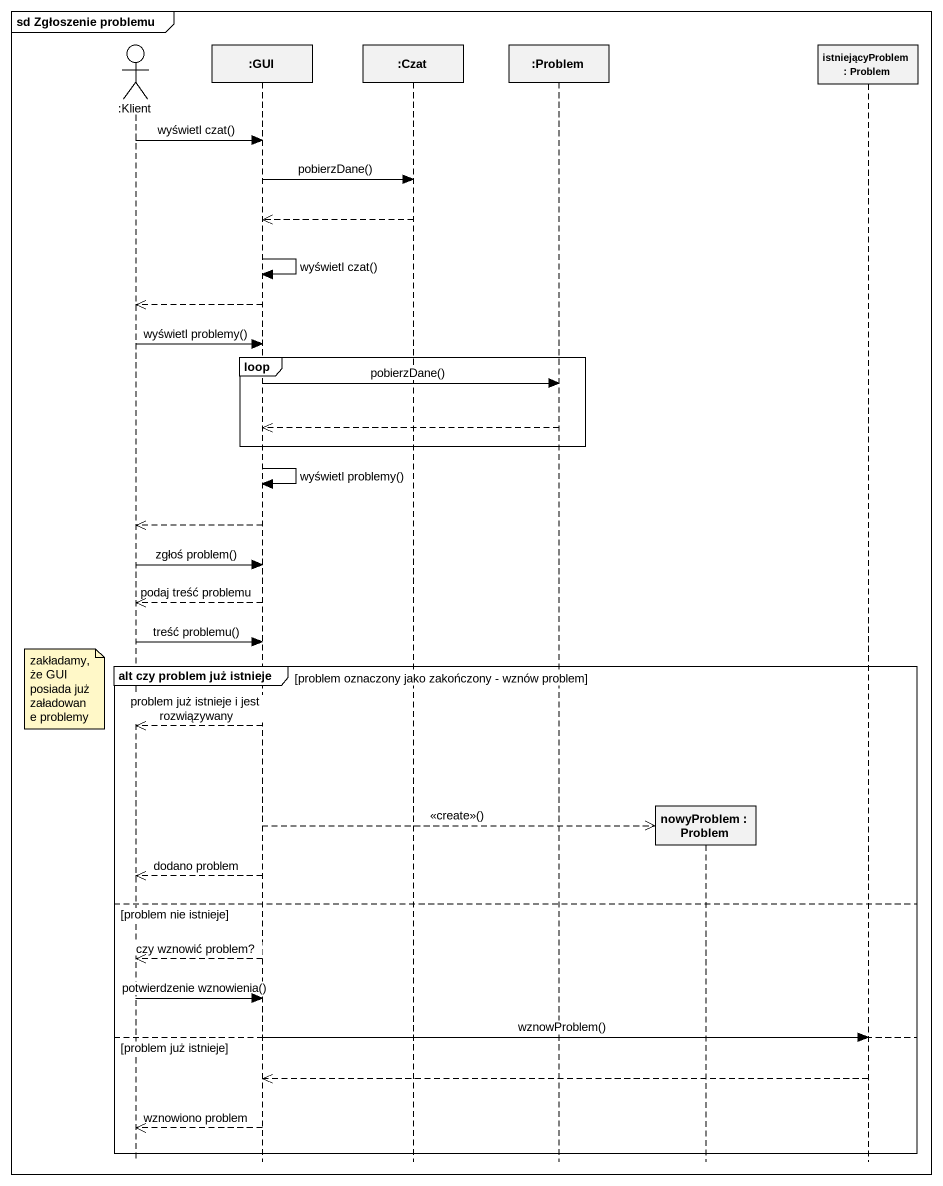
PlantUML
@startuml
mainframe sd Zgłoszenie problemu
hide footbox
actor ":Klient" as Klient
participant ":GUI" as GUI
participant ":Czat" as Czat
participant ":Problem" as Problem
participant "nowyProblem : Problem" as nowyProblem
participant "istniejącyProblem : Problem" as istniejącyProblem

Klient -> GUI : wyświetl czat()
GUI -> Czat : pobierzDane()
Czat -->> GUI
GUI -> GUI : wyświetl czat()
GUI -->> Klient
Klient -> GUI : wyświetl problemy()
loop
  GUI -> Problem : pobierzDane()
  Problem -->> GUI
end
GUI -> GUI : wyświetl problemy()
GUI -->> Klient
Klient -> GUI : zgłoś problem()
GUI -->> Klient : podaj treść problemu
Klient -> GUI : treść problemu()
group alt czy problem już istnieje [problem oznaczony jako zakończony - wznów problem]
  note left of Klient : zakładamy, że GUI posiada już załadowane problemy
  GUI -->> Klient : problem już istnieje i jest rozwiązywany
  GUI -->> nowyProblem ** : <<create>>()
  GUI -->> Klient : dodano problem
else problem nie istnieje
  GUI -->> Klient : czy wznowić problem?
  Klient -> GUI : potwierdzenie wznowienia()
else problem już istnieje
  GUI -> istniejącyProblem : wznowProblem()
  istniejącyProblem -->> GUI
  GUI -->> Klient : wznowiono problem
end
@enduml
